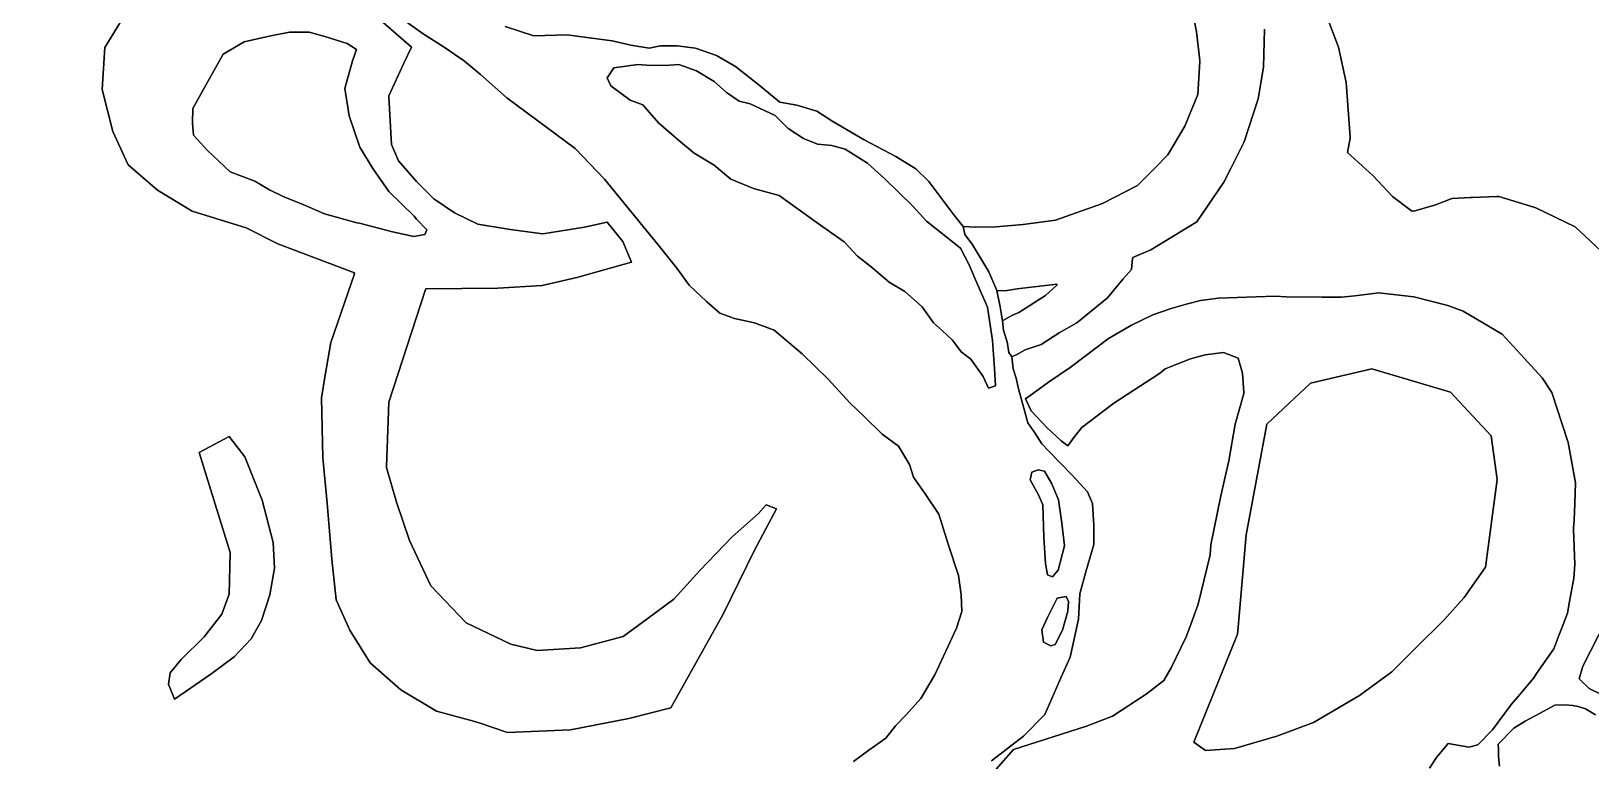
# Model space of a CAD drawing. Header units: inches. Extents: x 288635 to 1232953, y 676945 to 1655780.
# Drawn here: x 558242 to 579466, y 1471043 to 1480968 of the extents above; entities that cross this region are included whole.
import ezdxf

# ---------------------------------------------------------------- set-up
doc = ezdxf.new("R2010")
doc.units = ezdxf.units.IN
doc.header["$MEASUREMENT"] = 0
doc.layers.add('Images', color=7, linetype='Continuous')
picture_1 = doc.add_image_def('image3.jpg', size_in_pixel=(2620, 3729))

msp = doc.modelspace()

# ---------------------------------------------------------------- linework, layer by layer
at = {"color": 1}
for points in [[(562266.085, 1481754.9916), (563415.4204, 1480748.9257), (563311.6564, 1480535.073), (563107.3187, 1480086.2825), (563107.9862, 1480074.2676), (563107.3187, 1480072.8016), (563143.2282, 1479426.4316), (563241.4204, 1479205.4991), (563487.1585, 1478925.4696), (563722.952, 1478689.6761), (564000.8515, 1478495.9886), (564320.8569, 1478344.4071), (564761.6057, 1478268.4747), (565205.0826, 1478209.6679), (565769.9297, 1478302.6146), (566080.887, 1478369.6707), (566291.4169, 1478108.6136), (566412.5782, 1477825.9041), (565668.2484, 1477616.8227), (565196.6614, 1477507.3471), (564590.3352, 1477473.6623), (563610.0509, 1477464.8931), (563605.9579, 1477452.3218), (563107.3187, 1475920.7871), (563074.7374, 1475044.7103), (563075.1819, 1475043.1822), (563074.7374, 1475031.2294), (563211.5006, 1474561.1059), (563391.0023, 1474039.6963), (563681.6241, 1473424.2619), (564160.2952, 1472919.9477), (564767.1819, 1472629.3259), (565126.1852, 1472543.8489), (565715.9765, 1472578.0397), (566297.22, 1472731.8983), (566638.0498, 1472984.2851), (566987.3005, 1473243.5773), (567341.8429, 1473629.8697), (567781.0521, 1474090.2456), (568140.8862, 1474407.7463), (568241.428, 1474524.1632), (568384.3033, 1474471.2464), (568082.6777, 1473910.3286), (567659.3435, 1473037.2019), (567315.3845, 1472423.3673), (566946.8452, 1471762.3938), (566374.1493, 1471617.0829), (565579.2133, 1471463.2243), (564724.4434, 1471429.0335), (564350.5067, 1471553.6791), (564262.8676, 1471582.8921), (563758.5534, 1471719.6553), (563271.3345, 1472010.277), (562852.4973, 1472377.8281), (562578.9709, 1472822.3085), (562390.9215, 1473232.598), (562331.0876, 1473788.1985), (562271.2537, 1474548.9437), (562211.4198, 1475164.3781), (562194.5712, 1475981.5354), (562244.4888, 1476287.2433), (562317.3109, 1476733.2234), (562640.4959, 1477666.8689), (562636.371, 1477668.4335), (562640.4959, 1477680.3498), (561599.1221, 1478075.3536), (561167.4536, 1478291.1878), (561049.1937, 1478327.5555), (560430.2642, 1478517.8907), (559958.6772, 1478804.2114), (559562.881, 1479149.4804), (559352.3511, 1479604.225), (559209.7656, 1480173.3022), (559242.8755, 1480744.448), (559638.6717, 1481392.8802)], [(559638.6717, 1481392.8802), (559242.8755, 1480744.448), (559209.7656, 1480173.3022), (559352.3511, 1479604.225), (559562.881, 1479149.4804), (559958.6772, 1478804.2114), (560430.2642, 1478517.8907), (561049.1937, 1478327.5555), (561167.4536, 1478291.1878), (561599.1221, 1478075.3536), (562640.4959, 1477680.3498), (562636.371, 1477668.4335), (562640.4959, 1477666.8689), (562640.4959, 1477666.8689), (562317.3109, 1476733.2234), (562244.4888, 1476287.2433), (562194.5712, 1475981.5354), (562211.4198, 1475164.3781), (562271.2537, 1474548.9437), (562331.0876, 1473788.1985), (562390.9215, 1473232.598), (562578.9709, 1472822.3085), (562852.4973, 1472377.8281), (563271.3345, 1472010.277), (563758.5534, 1471719.6553), (564262.8676, 1471582.8921), (564350.5067, 1471553.6791), (564724.4434, 1471429.0335), (565579.2133, 1471463.2243), (566374.1493, 1471617.0829), (566946.8452, 1471762.3938), (567315.3845, 1472423.3673), (567659.3435, 1473037.2019), (568082.6777, 1473910.3286), (568384.3033, 1474471.2464), (568241.428, 1474524.1632), (568140.8862, 1474407.7463), (567781.0521, 1474090.2456), (567341.8429, 1473629.8697), (566987.3005, 1473243.5773), (566638.0498, 1472984.2851), (566297.22, 1472731.8983), (565715.9765, 1472578.0397), (565126.1852, 1472543.8489), (564767.1819, 1472629.3259), (564160.2952, 1472919.9477), (563681.6241, 1473424.2619), (563391.0023, 1474039.6963), (563211.5006, 1474561.1059), (563074.7374, 1475031.2294), (563075.1819, 1475043.1822), (563074.7374, 1475044.7103), (563107.3187, 1475920.7871), (563605.9579, 1477452.3218), (563610.0509, 1477464.8931), (564590.3352, 1477473.6623), (565196.6614, 1477507.3471), (565668.2484, 1477616.8227), (566412.5782, 1477825.9041), (566291.4169, 1478108.6136), (566080.887, 1478369.6707), (565769.9297, 1478302.6146), (565205.0826, 1478209.6679), (564761.6057, 1478268.4747), (564320.8569, 1478344.4071), (564000.8515, 1478495.9886), (563722.952, 1478689.6761), (563487.1585, 1478925.4696), (563241.4204, 1479205.4991), (563143.2282, 1479426.4316), (563107.3187, 1480072.8016), (563107.9862, 1480074.2676), (563107.3187, 1480086.2825), (563311.6564, 1480535.073), (563415.4204, 1480748.9257), (562266.085, 1481754.9916)], [(574031.1914, 1481305.0788), (574100.7521, 1480957.2751), (574143.0855, 1480567.8076), (574142.5837, 1480558.943), (574143.0855, 1480554.3267), (574117.6855, 1480105.5925), (573939.8851, 1479673.7916), (573711.2847, 1479284.3242), (573527.1155, 1479100.155), (573296.4172, 1478869.4567), (572822.2829, 1478623.9229), (572178.8149, 1478395.3224), (571742.7807, 1478339.2306), (571368.3713, 1478308.6666), (571090.7812, 1478303.4218), (570925.6809, 1478311.8885), (570796.7503, 1478471.9427), (570457.05, 1478924.8763), (570279.2496, 1479097.5967), (570010.0091, 1479265.237), (569578.2082, 1479488.7575), (569150.6407, 1479739.3713), (568932.2002, 1479881.6116), (568662.9597, 1479962.8918), (568429.2792, 1480003.5318), (568149.8787, 1480232.1323), (567824.758, 1480486.1328), (567565.6775, 1480638.5331), (567281.1969, 1480735.0533), (567032.2764, 1480770.6134), (566803.676, 1480770.6134), (566651.2757, 1480735.0533), (566402.3552, 1480775.6934), (566148.3547, 1480836.6535), (565736.8738, 1480892.5336), (565533.6734, 1480917.9337), (565081.5525, 1480902.6936), (564690.3918, 1481029.6939)], [(575023.3728, 1480996.743), (575013.0373, 1480479.9658), (574938.9538, 1480046.0482), (574748.4534, 1479463.9637), (574566.5491, 1479100.155), (574473.2862, 1478913.6293), (574102.8688, 1478373.8782), (573478.4509, 1477992.8775), (573231.924, 1477891.1285), (573230.3826, 1477877.1023), (573213.7901, 1477726.1206), (573102.3481, 1477601.1705), (572888.9877, 1477342.09), (572472.4269, 1477001.7293), (572232.6987, 1476864.9781), (571985.3921, 1476707.9102), (571770.3889, 1476632.6162), (571670.749, 1476578.335), (571588.1989, 1476540.2349), (571543.7488, 1476595.2684), (571522.5821, 1476743.4353), (571471.782, 1476897.9523), (571459.082, 1477027.0692), (571584.5915, 1477098.7861), (571679.9453, 1477140.6487), (572043.5196, 1477372.2108), (572198.1689, 1477511.9534), (572203.2117, 1477520.8603), (572198.1689, 1477525.4343), (571661.3439, 1477465.3941), (571497.182, 1477435.5867), (571382.8818, 1477439.82), (571272.8149, 1477693.8206), (571048.4478, 1478070.588), (570946.8476, 1478201.8216), (570925.6809, 1478311.8885), (571090.7812, 1478303.4218), (571368.3713, 1478308.6666), (571742.7807, 1478339.2306), (572178.8149, 1478395.3224), (572822.2829, 1478623.9229), (573296.4172, 1478869.4567), (573527.1155, 1479100.155), (573711.2847, 1479284.3242), (573939.8851, 1479673.7916), (574117.6855, 1480105.5925), (574143.0855, 1480554.3267), (574142.5837, 1480558.943), (574143.0855, 1480567.8076), (574100.7521, 1480957.2751), (574031.1914, 1481305.0788)], [(579671.5402, 1477916.7694), (579253.2151, 1478306.5074), (578718.8721, 1478564.2483), (578690.0672, 1478573.2238), (578215.7754, 1478721.0087), (578184.5584, 1478719.8125), (577854.9358, 1478707.1782), (577823.6399, 1478705.554), (577578.9781, 1478692.8568), (577552.4528, 1478682.4243), (577366.283, 1478609.2013), (577337.6151, 1478600.9782), (577058.0654, 1478520.7923), (577037.1053, 1478522.8979), (577025.9788, 1478524.0156), (576767.3097, 1478716.9594), (576503.9871, 1479000.1642), (576152.8655, 1479319.2154), (576189.361, 1479514.4044), (576188.6451, 1479524.0566), (576189.361, 1479527.8853), (576134.3115, 1480270.1243), (576033.6813, 1480749.7362), (575809.7009, 1481335.1829)], [(575809.7009, 1481335.1829), (576033.6813, 1480749.7362), (576134.3115, 1480270.1243), (576189.361, 1479527.8853), (576188.6451, 1479524.0566), (576189.361, 1479514.4044), (576152.8655, 1479319.2154), (576503.9871, 1479000.1642), (576767.3097, 1478716.9594), (577025.9788, 1478524.0156), (577037.1053, 1478522.8979), (577058.0654, 1478520.7923), (577337.6151, 1478600.9782), (577366.283, 1478609.2013), (577552.4528, 1478682.4243), (577578.9781, 1478692.8568), (577823.6399, 1478705.554), (577854.9358, 1478707.1782), (578184.5584, 1478719.8125), (578215.7754, 1478721.0087), (578690.0672, 1478573.2238), (578718.8721, 1478564.2483), (579253.2151, 1478306.5074), (579671.5402, 1477916.7694)], [(563294.2356, 1481129.6008), (563573.6362, 1480931.4804), (563863.1968, 1480748.6), (564137.5173, 1480560.6396), (564355.9578, 1480377.7593), (564716.6385, 1480062.7986), (565646.2803, 1479371.9172), (566042.5211, 1478955.3564), (566448.9219, 1478462.5954), (566774.0426, 1478061.2746), (567028.0431, 1477746.314), (567195.6834, 1477512.6335), (567429.3639, 1477289.1131), (567612.2443, 1477131.6328), (567810.3647, 1477060.5126), (568084.6852, 1476999.5525), (568353.9257, 1476903.0323), (568734.9265, 1476577.9117), (569085.4472, 1476232.471), (569380.0878, 1475912.4303), (569578.2082, 1475724.4699), (569822.0487, 1475485.7095), (570045.5691, 1475323.1491), (570192.8894, 1475074.2286), (570248.7695, 1474901.5083), (570406.2499, 1474672.9078), (570595.1063, 1474398.0123), (570722.1065, 1473990.5531), (570859.6901, 1473561.9273), (570896.7319, 1473302.6351), (570907.3152, 1473075.093), (570833.2318, 1472847.5508), (570536.8978, 1472212.5496), (570346.3975, 1471889.7573), (570150.6054, 1471667.5068), (570002.4384, 1471519.3398), (569870.1465, 1471350.0062), (569642.6044, 1471185.9642), (569430.9373, 1471032.5055)], [(571309.4827, 1471043.0889), (571743.4002, 1471376.4646), (572034.4425, 1471672.7985), (572256.6929, 1472180.7995), (572378.4015, 1472450.675), (572494.8184, 1472969.2594), (572510.6935, 1473313.2184), (572595.3603, 1473614.844), (572701.1938, 1473985.2614), (572701.1938, 1474244.5536), (572685.3188, 1474540.8876), (572616.527, 1474699.6379), (572404.8599, 1474932.4717), (572089.1232, 1475255.1758), (571995.9896, 1475354.6593), (571900.7395, 1475504.943), (571803.3726, 1475640.4099), (571748.3391, 1475841.4936), (571679.2951, 1476101.0487), (571645.7723, 1476247.711), (571604.8416, 1476376.0447), (571588.1989, 1476540.2349), (571670.749, 1476578.335), (571770.3889, 1476632.6162), (571985.3921, 1476707.9102), (572232.6987, 1476864.9781), (572472.4269, 1477001.7293), (572888.9877, 1477342.09), (573102.3481, 1477601.1705), (573213.7901, 1477726.1206), (573230.3826, 1477877.1023), (573231.924, 1477891.1285), (573478.4509, 1477992.8775), (574102.8688, 1478373.8782), (574473.2862, 1478913.6293), (574566.5491, 1479100.155), (574748.4534, 1479463.9637), (574938.9538, 1480046.0482), (575013.0373, 1480479.9658), (575023.3728, 1480996.743)], [(571342.5188, 1470891.4639), (571609.8889, 1471197.7934), (572602.0784, 1471515.2941), (572958.06, 1471649.097), (573414.8682, 1471949.9219), (573654.414, 1472133.7594), (573753.0182, 1472309.0457), (573960.8097, 1472729.8384), (574008.9808, 1472862.7243), (574122.3638, 1473175.5049), (574285.7791, 1473842.8162), (574295.2135, 1473979.615), (574428.7596, 1474646.2045), (574540.1762, 1475125.296), (574623.7387, 1475621.1), (574745.2077, 1476039.6781), (574744.3525, 1476050.2121), (574745.2077, 1476053.159), (574724.0137, 1476314.2224), (574668.3053, 1476520.3431), (574467.7554, 1476598.3348), (574217.068, 1476564.9098), (574016.518, 1476509.2015), (573673.6187, 1476373.8585), (573594.8079, 1476312.0879), (572974.7725, 1475907.5517), (572540.2477, 1475578.8726), (572443.4539, 1475457.1062), (572350.3204, 1475325.8726), (572257.1868, 1475397.8394), (572062.4531, 1475575.6398), (571850.786, 1475804.2402), (571774.5859, 1475965.1072), (571901.5861, 1476058.2407), (572087.7428, 1476194.0655), (572379.736, 1476391.7618), (572900.9393, 1476785.9187), (573214.3183, 1476969.2413), (573504.0015, 1477108.5121), (573754.689, 1477197.6454), (573977.5222, 1477258.9245), (574155.7888, 1477303.4912), (574265.1276, 1477318.7478), (574395.3346, 1477336.9162), (575170.3053, 1477363.8394), (575321.4902, 1477354.5832), (575807.6833, 1477350.3568), (576072.1549, 1477348.0578), (576255.0656, 1477369.4052), (576581.4368, 1477407.4957), (577057.4223, 1477353.0973), (577057.4223, 1477353.0973), (577518.463, 1477236.5024), (577730.8486, 1477158.867), (578260.6604, 1476846.4707), (578559.6477, 1476521.47), (578801.8624, 1476250.604), (578936.1625, 1476051.3484), (579077.135, 1475620.1384), (579157.6004, 1475374.0093), (579222.1803, 1475024.0477), (579259.3782, 1474822.4701), (579247.6025, 1474542.9709), (579237.5745, 1474322.8068), (579231.6947, 1474207.1985), (579231.9701, 1474199.7633), (579231.6947, 1474193.7176), (579249.4759, 1473713.6231), (579232.5689, 1473525.2757), (579175.21, 1473207.8893), (579147.2569, 1473053.2157), (579075.4775, 1472862.7243), (579031.5376, 1472746.1146), (578964.3084, 1472567.6986), (578728.3713, 1472228.9171), (578689.8857, 1472173.6557), (578475.1205, 1471918.9342), (578387.317, 1471814.7952), (578294.1234, 1471688.8578), (578126.9673, 1471462.9711), (577929.9458, 1471258.9132), (577806.3386, 1471227.9496), (577526.2922, 1471279.6043), (577405.7792, 1471138.8589), (577365.6218, 1471087.4958), (577269.8837, 1470943.9406)], [(577269.8837, 1470943.9406), (577365.6218, 1471087.4958), (577405.7792, 1471138.8589), (577526.2922, 1471279.6043), (577806.3386, 1471227.9496), (577929.9458, 1471258.9132), (578126.9673, 1471462.9711), (578294.1234, 1471688.8578), (578387.317, 1471814.7952), (578475.1205, 1471918.9342), (578689.8857, 1472173.6557), (578728.3713, 1472228.9171), (578964.3084, 1472567.6986), (579031.5376, 1472746.1146), (579075.4775, 1472862.7243), (579147.2569, 1473053.2157), (579175.21, 1473207.8893), (579232.5689, 1473525.2757), (579249.4759, 1473713.6231), (579231.6947, 1474193.7176), (579231.9701, 1474199.7633), (579231.6947, 1474207.1985), (579237.5745, 1474322.8068), (579247.6025, 1474542.9709), (579259.3782, 1474822.4701), (579222.1803, 1475024.0477), (579157.6004, 1475374.0093), (579077.135, 1475620.1384), (578936.1625, 1476051.3484), (578801.8624, 1476250.604), (578559.6477, 1476521.47), (578260.6604, 1476846.4707), (577730.8486, 1477158.867), (577518.463, 1477236.5024), (577057.4223, 1477353.0973), (576581.4368, 1477407.4957), (576255.0656, 1477369.4052), (576072.1549, 1477348.0578), (575807.6833, 1477350.3568), (575321.4902, 1477354.5832), (575170.3053, 1477363.8394), (574395.3346, 1477336.9162), (574265.1276, 1477318.7478), (574155.7888, 1477303.4912), (573977.5222, 1477258.9245), (573754.689, 1477197.6454), (573504.0015, 1477108.5121), (573214.3183, 1476969.2413), (572900.9393, 1476785.9187), (572379.736, 1476391.7618), (572087.7428, 1476194.0655), (571901.5861, 1476058.2407), (571774.5859, 1475965.1072), (571850.786, 1475804.2402), (572062.4531, 1475575.6398), (572257.1868, 1475397.8394), (572350.3204, 1475325.8726), (572443.4539, 1475457.1062), (572540.2477, 1475578.8726), (572974.7725, 1475907.5517), (573594.8079, 1476312.0879), (573673.6187, 1476373.8585), (574016.518, 1476509.2015), (574217.068, 1476564.9098), (574467.7554, 1476598.3348), (574668.3053, 1476520.3431), (574724.0137, 1476314.2224), (574745.2077, 1476053.159), (574744.3525, 1476050.2121), (574745.2077, 1476039.6781), (574623.7387, 1475621.1), (574540.1762, 1475125.296), (574428.7596, 1474646.2045), (574295.2135, 1473979.615), (574285.7791, 1473842.8162), (574122.3638, 1473175.5049), (574008.9808, 1472862.7243), (573960.8097, 1472729.8384), (573753.0182, 1472309.0457), (573654.414, 1472133.7594), (573414.8682, 1471949.9219), (572958.06, 1471649.097), (572602.0784, 1471515.2941), (571609.8889, 1471197.7934), (571342.5188, 1470891.4639)], [(579627.9115, 1471936.8329), (579444.1061, 1472025.4533), (579306.1218, 1472157.0198), (579358.3393, 1472330.5684), (579996.803, 1473580.9176)], [(579996.803, 1473580.9176), (579358.3393, 1472330.5684), (579306.1218, 1472157.0198), (579444.1061, 1472025.4533), (579627.9115, 1471936.8329)], [(578221.0821, 1470971.6194), (578208.5425, 1471102.0728), (578207.1917, 1471196.9576), (578206.1549, 1471269.7891), (578417.4433, 1471488.9151), (578570.4751, 1471580.6083), (578766.2303, 1471688.2525), (578976.2611, 1471801.1283), (579115.6958, 1471802.5216), (579219.9579, 1471797.4881), (579295.4587, 1471780.8721), (579394.296, 1471750.557), (579531.015, 1471669.6981)], [(579531.015, 1471669.6981), (579394.296, 1471750.557), (579295.4587, 1471780.8721), (579219.9579, 1471797.4881), (579115.6958, 1471802.5216), (578976.2611, 1471801.1283), (578766.2303, 1471688.2525), (578570.4751, 1471580.6083), (578417.4433, 1471488.9151), (578206.1549, 1471269.7891), (578207.1917, 1471196.9576), (578208.5425, 1471102.0728), (578221.0821, 1470971.6194)]]:
    msp.add_lwpolyline(points, dxfattribs=at)
at = {"color": 1, "ltscale": 3}
for points in [[(569430.9373, 1471032.5055), (569642.6044, 1471185.9642), (569870.1465, 1471350.0062), (570002.4384, 1471519.3398), (570150.6054, 1471667.5068), (570346.3975, 1471889.7573), (570536.8978, 1472212.5496), (570833.2318, 1472847.5508), (570907.3152, 1473075.093), (570896.7319, 1473302.6351), (570859.6901, 1473561.9273), (570722.1065, 1473990.5531), (570595.1063, 1474398.0123), (570406.2499, 1474672.9078), (570248.7695, 1474901.5083), (570192.8894, 1475074.2286), (570045.5691, 1475323.1491), (569822.0487, 1475485.7095), (569578.2082, 1475724.4699), (569380.0878, 1475912.4303), (569085.4472, 1476232.471), (568734.9265, 1476577.9117), (568353.9257, 1476903.0323), (568084.6852, 1476999.5525), (567810.3647, 1477060.5126), (567612.2443, 1477131.6328), (567429.3639, 1477289.1131), (567195.6834, 1477512.6335), (567028.0431, 1477746.314), (566774.0426, 1478061.2746), (566448.9219, 1478462.5954), (566042.5211, 1478955.3564), (565646.2803, 1479371.9172), (564716.6385, 1480062.7986), (564355.9578, 1480377.7593), (564137.5173, 1480560.6396), (563863.1968, 1480748.6), (563573.6362, 1480931.4804), (563294.2356, 1481129.6008)], [(564690.3918, 1481029.6939), (565081.5525, 1480902.6936), (565533.6734, 1480917.9337), (565736.8738, 1480892.5336), (566148.3547, 1480836.6535), (566402.3552, 1480775.6934), (566651.2757, 1480735.0533), (566803.676, 1480770.6134), (567032.2764, 1480770.6134), (567281.1969, 1480735.0533), (567565.6775, 1480638.5331), (567824.758, 1480486.1328), (568149.8787, 1480232.1323), (568429.2792, 1480003.5318), (568662.9597, 1479962.8918), (568932.2002, 1479881.6116), (569150.6407, 1479739.3713), (569578.2082, 1479488.7575), (570010.0091, 1479265.237), (570279.2496, 1479097.5967), (570457.05, 1478924.8763), (570796.7503, 1478471.9427), (570925.6809, 1478311.8885), (570946.8476, 1478201.8216), (571048.4478, 1478070.588), (571272.8149, 1477693.8206), (571382.8818, 1477439.82), (571427.4518, 1477218.1764), (571459.082, 1477027.0692), (571471.782, 1476897.9523), (571522.5821, 1476743.4353), (571543.7488, 1476595.2684), (571588.1989, 1476540.2349), (571604.8416, 1476376.0447), (571645.7723, 1476247.711), (571679.2951, 1476101.0487), (571748.3391, 1475841.4936), (571803.3726, 1475640.4099), (571900.7395, 1475504.943), (571995.9896, 1475354.6593), (572089.1232, 1475255.1758), (572404.8599, 1474932.4717), (572616.527, 1474699.6379), (572685.3188, 1474540.8876), (572701.1938, 1474244.5536), (572701.1938, 1473985.2614), (572595.3603, 1473614.844), (572510.6935, 1473313.2184), (572494.8184, 1472969.2594), (572378.4015, 1472450.675), (572256.6929, 1472180.7995), (572034.4425, 1471672.7985), (571743.4002, 1471376.4646), (571309.4827, 1471043.0889)]]:
    msp.add_lwpolyline(points, dxfattribs=at)
at = {"color": 1}
for points in [[(563159.4979, 1478237.2919), (563449.9283, 1478176.9427), (563597.0295, 1478203.3455), (563627.2041, 1478263.6947), (563485.3714, 1478410.3378), (563452.3091, 1478452.5208), (563110.4641, 1478787.9783), (562891.6983, 1479101.0397), (562715.88, 1479392.1028), (562571.0932, 1479817.6864), (562507.7048, 1480187.2031), (562612.5833, 1480564.5076), (562669.1607, 1480719.1524), (562540.9186, 1480802.1326), (562239.1727, 1480896.4282), (562024.1787, 1480953.0056), (561756.3791, 1480956.7774), (561482.4284, 1480901.4956), (561141.5717, 1480824.7635), (560854.9131, 1480655.0314), (560602.0704, 1480203.5755), (560440.0124, 1479915.7538), (560436.2405, 1479719.6189), (560451.3278, 1479553.6587), (560498.9227, 1479501.3043), (560639.9191, 1479346.2083), (560949.3219, 1479053.5104), (561284.9011, 1478927.5358), (561484.8078, 1478810.6092), (561680.9426, 1478716.3136), (561922.3394, 1478618.2462), (562232.8018, 1478482.9399), (562673.0558, 1478361.4905), (562711.3217, 1478358.163), (563159.4979, 1478237.2919)], [(563597.0295, 1478203.3455), (563449.9283, 1478176.9427), (563159.4979, 1478237.2919), (562711.3217, 1478358.163), (562673.0558, 1478361.4905), (562232.8018, 1478482.9399), (561922.3394, 1478618.2462), (561680.9426, 1478716.3136), (561484.8078, 1478810.6092), (561284.9011, 1478927.5358), (560949.3219, 1479053.5104), (560639.9191, 1479346.2083), (560498.9227, 1479501.3043), (560451.3278, 1479553.6587), (560436.2405, 1479719.6189), (560440.0124, 1479915.7538), (560602.0704, 1480203.5755), (560854.9131, 1480655.0314), (561141.5717, 1480824.7635), (561482.4284, 1480901.4956), (561756.3791, 1480956.7774), (562024.1787, 1480953.0056), (562239.1727, 1480896.4282), (562540.9186, 1480802.1326), (562669.1607, 1480719.1524), (562612.5833, 1480564.5076), (562507.7048, 1480187.2031), (562571.0932, 1479817.6864), (562715.88, 1479392.1028), (562891.6983, 1479101.0397), (563110.4641, 1478787.9783), (563452.3091, 1478452.5208), (563485.3714, 1478410.3378), (563627.2041, 1478263.6947), (563597.0295, 1478203.3455)], [(567053.8914, 1480515.3783), (566932.1828, 1480504.7949), (566672.8906, 1480499.5032), (566498.2653, 1480515.3783), (566170.1813, 1480467.7532), (566080.2228, 1480335.4613), (566127.8479, 1480224.336), (566392.4317, 1480028.544), (566567.0571, 1479965.0438), (566778.7242, 1479721.6267), (567048.5997, 1479483.5012), (567265.5585, 1479308.8759), (567535.434, 1479144.8339), (567762.9761, 1478954.3335), (568069.8934, 1478827.3332), (568419.1441, 1478732.083), (568937.7285, 1478361.6656), (569302.8542, 1478102.3735), (569488.0629, 1477906.5814), (569673.2716, 1477763.7061), (569916.6888, 1477552.039), (570128.3559, 1477425.0388), (570366.4813, 1477218.6634), (570519.94, 1477001.7046), (570641.6486, 1476890.5794), (570779.2322, 1476763.5791), (570895.6491, 1476604.8288), (571027.941, 1476504.2869), (571197.2747, 1476271.4531), (571271.3581, 1476112.7028), (571366.6083, 1476144.4529), (571350.7333, 1476377.2867), (571324.2749, 1476758.2874), (571255.4831, 1477213.3717), (571091.4411, 1477583.7891), (571006.7743, 1477790.1645), (570890.3574, 1478017.7066), (570710.4404, 1478155.2902), (570424.6898, 1478382.8323), (570239.4811, 1478589.2078), (569863.772, 1478954.3335), (569620.3548, 1479171.2923), (569318.7292, 1479361.7926), (569138.8122, 1479414.7094), (568943.0202, 1479430.5844), (568752.5198, 1479509.9596), (568540.8527, 1479642.2515), (568366.2273, 1479822.1686), (568027.56, 1479980.9189), (567874.1014, 1480017.9606), (567704.7677, 1480134.3775), (567535.434, 1480282.5445), (567297.3085, 1480430.7114), (567053.8914, 1480515.3783)], [(567053.8914, 1480515.3783), (567297.3085, 1480430.7114), (567535.434, 1480282.5445), (567704.7677, 1480134.3775), (567874.1014, 1480017.9606), (568027.56, 1479980.9189), (568366.2273, 1479822.1686), (568540.8527, 1479642.2515), (568752.5198, 1479509.9596), (568943.0202, 1479430.5844), (569138.8122, 1479414.7094), (569318.7292, 1479361.7926), (569620.3548, 1479171.2923), (569863.772, 1478954.3335), (570239.4811, 1478589.2078), (570424.6898, 1478382.8323), (570710.4404, 1478155.2902), (570890.3574, 1478017.7066), (571006.7743, 1477790.1645), (571091.4411, 1477583.7891), (571255.4831, 1477213.3717), (571324.2749, 1476758.2874), (571350.7333, 1476377.2867), (571366.6083, 1476144.4529), (571271.3581, 1476112.7028), (571197.2747, 1476271.4531), (571027.941, 1476504.2869), (570895.6491, 1476604.8288), (570779.2322, 1476763.5791), (570641.6486, 1476890.5794), (570519.94, 1477001.7046), (570366.4813, 1477218.6634), (570128.3559, 1477425.0388), (569916.6888, 1477552.039), (569673.2716, 1477763.7061), (569488.0629, 1477906.5814), (569302.8542, 1478102.3735), (568937.7285, 1478361.6656), (568419.1441, 1478732.083), (568069.8934, 1478827.3332), (567762.9761, 1478954.3335), (567535.434, 1479144.8339), (567265.5585, 1479308.8759), (567048.5997, 1479483.5012), (566778.7242, 1479721.6267), (566567.0571, 1479965.0438), (566392.4317, 1480028.544), (566127.8479, 1480224.336), (566080.2228, 1480335.4613), (566170.1813, 1480467.7532), (566498.2653, 1480515.3783), (566672.8906, 1480499.5032), (566932.1828, 1480504.7949), (567053.8914, 1480515.3783)], [(572198.1689, 1477511.9534), (572043.5196, 1477372.2108), (571679.9453, 1477140.6487), (571584.5915, 1477098.7861), (571459.082, 1477027.0692), (571427.4518, 1477218.1764), (571382.8818, 1477439.82), (571497.182, 1477435.5867), (571661.3439, 1477465.3941), (572198.1689, 1477525.4343), (572203.2117, 1477520.8603), (572198.1689, 1477511.9534)], [(574063.3911, 1471297.1014), (574223.6122, 1471181.6984), (574617.8711, 1471211.1419), (575191.1944, 1471378.1731), (575692.288, 1471563.2617), (576319.7835, 1471933.4389), (576757.6761, 1472253.9582), (577182.0256, 1472678.3078), (577369.4166, 1472862.7243), (577466.4301, 1472958.1979), (577741.8058, 1473265.1741), (578032.149, 1473678.3562), (578190.8993, 1474868.9836), (578111.5242, 1475464.2973), (577555.8981, 1476059.6109), (576484.3334, 1476377.1116), (575650.8942, 1476178.6737), (575055.5806, 1475623.0476), (574777.7675, 1474114.9196), (574667.2797, 1472862.7243), (574658.7048, 1472765.5419), (574063.3911, 1471297.1014)], [(574617.8711, 1471211.1419), (574223.6122, 1471181.6984), (574063.3911, 1471297.1014), (574658.7048, 1472765.5419), (574667.2797, 1472862.7243), (574777.7675, 1474114.9196), (575055.5806, 1475623.0476), (575650.8942, 1476178.6737), (576484.3334, 1476377.1116), (577555.8981, 1476059.6109), (578111.5242, 1475464.2973), (578190.8993, 1474868.9836), (578032.149, 1473678.3562), (577741.8058, 1473265.1741), (577466.4301, 1472958.1979), (577369.4166, 1472862.7243), (577182.0256, 1472678.3078), (576757.6761, 1472253.9582), (576319.7835, 1471933.4389), (575692.288, 1471563.2617), (575191.1944, 1471378.1731), (574617.8711, 1471211.1419)], [(560685.2564, 1472219.7063), (560192.4954, 1471879.3456), (560111.2152, 1472087.626), (560131.5979, 1472241.7387), (560283.9356, 1472422.9067), (560593.8162, 1472727.7073), (560837.6567, 1473037.5879), (560934.1769, 1473311.9085), (560949.4169, 1473875.7896), (560786.129, 1474403.0323), (560527.776, 1475237.2323), (560934.1769, 1475455.6727), (561147.5373, 1475176.2722), (561386.2978, 1474586.991), (561533.6181, 1474012.9499), (561553.9381, 1473662.4292), (561487.898, 1473301.7484), (561376.1377, 1472951.2277), (561233.8975, 1472702.3072), (561005.297, 1472458.4667), (560685.2564, 1472219.7063)], [(561147.5373, 1475176.2722), (560934.1769, 1475455.6727), (560527.776, 1475237.2323), (560786.129, 1474403.0323), (560949.4169, 1473875.7896), (560934.1769, 1473311.9085), (560837.6567, 1473037.5879), (560593.8162, 1472727.7073), (560283.9356, 1472422.9067), (560131.5979, 1472241.7387), (560111.2152, 1472087.626), (560192.4954, 1471879.3456), (560685.2564, 1472219.7063), (561005.297, 1472458.4667), (561233.8975, 1472702.3072), (561376.1377, 1472951.2277), (561487.898, 1473301.7484), (561553.9381, 1473662.4292), (561533.6181, 1474012.9499), (561386.2978, 1474586.991), (561147.5373, 1475176.2722)], [(572069.9781, 1473570.5811), (572141.0982, 1473545.181), (572217.2984, 1473636.6212), (572303.6585, 1473966.8218), (572268.0985, 1474276.7025), (572222.3784, 1474591.6631), (572130.9382, 1474810.1035), (572029.338, 1474982.8239), (571942.9778, 1475003.1439), (571856.6177, 1474967.5838), (571836.2976, 1474865.9836), (571948.0578, 1474662.7832), (572009.018, 1474525.623), (572024.258, 1474083.6621), (572044.578, 1473728.0614), (572069.9781, 1473570.5811)], [(572217.2984, 1473636.6212), (572141.0982, 1473545.181), (572069.9781, 1473570.5811), (572044.578, 1473728.0614), (572024.258, 1474083.6621), (572009.018, 1474525.623), (571948.0578, 1474662.7832), (571836.2976, 1474865.9836), (571856.6177, 1474967.5838), (571942.9778, 1475003.1439), (572029.338, 1474982.8239), (572130.9382, 1474810.1035), (572222.3784, 1474591.6631), (572268.0985, 1474276.7025), (572303.6585, 1473966.8218), (572217.2984, 1473636.6212)], [(572019.178, 1472656.1792), (572115.6982, 1472605.3791), (572176.6583, 1472625.6992), (572278.2585, 1472818.7396), (572349.3786, 1473077.8201), (572359.5387, 1473209.9003), (572323.9786, 1473275.9405), (572202.0583, 1473255.6204), (572069.9781, 1472991.4599), (571993.7779, 1472823.8196), (572019.178, 1472656.1792)], [(572176.6583, 1472625.6992), (572115.6982, 1472605.3791), (572019.178, 1472656.1792), (571993.7779, 1472823.8196), (572069.9781, 1472991.4599), (572202.0583, 1473255.6204), (572323.9786, 1473275.9405), (572359.5387, 1473209.9003), (572349.3786, 1473077.8201), (572278.2585, 1472818.7396), (572176.6583, 1472625.6992)]]:
    msp.add_lwpolyline(points, close=True, dxfattribs=at)

# ---------------------------------------------------------------- pictures from other files: only their frames are drawn
at = {"layer": 'Images'}
image = msp.add_image(picture_1, insert=(541263.4163, 1442412.7984), size_in_units=(44056.2165, 62704.4395), rotation=-16.124944785, dxfattribs=at)
image.dxf.flags = 7

doc.saveas('drawing.dxf')
